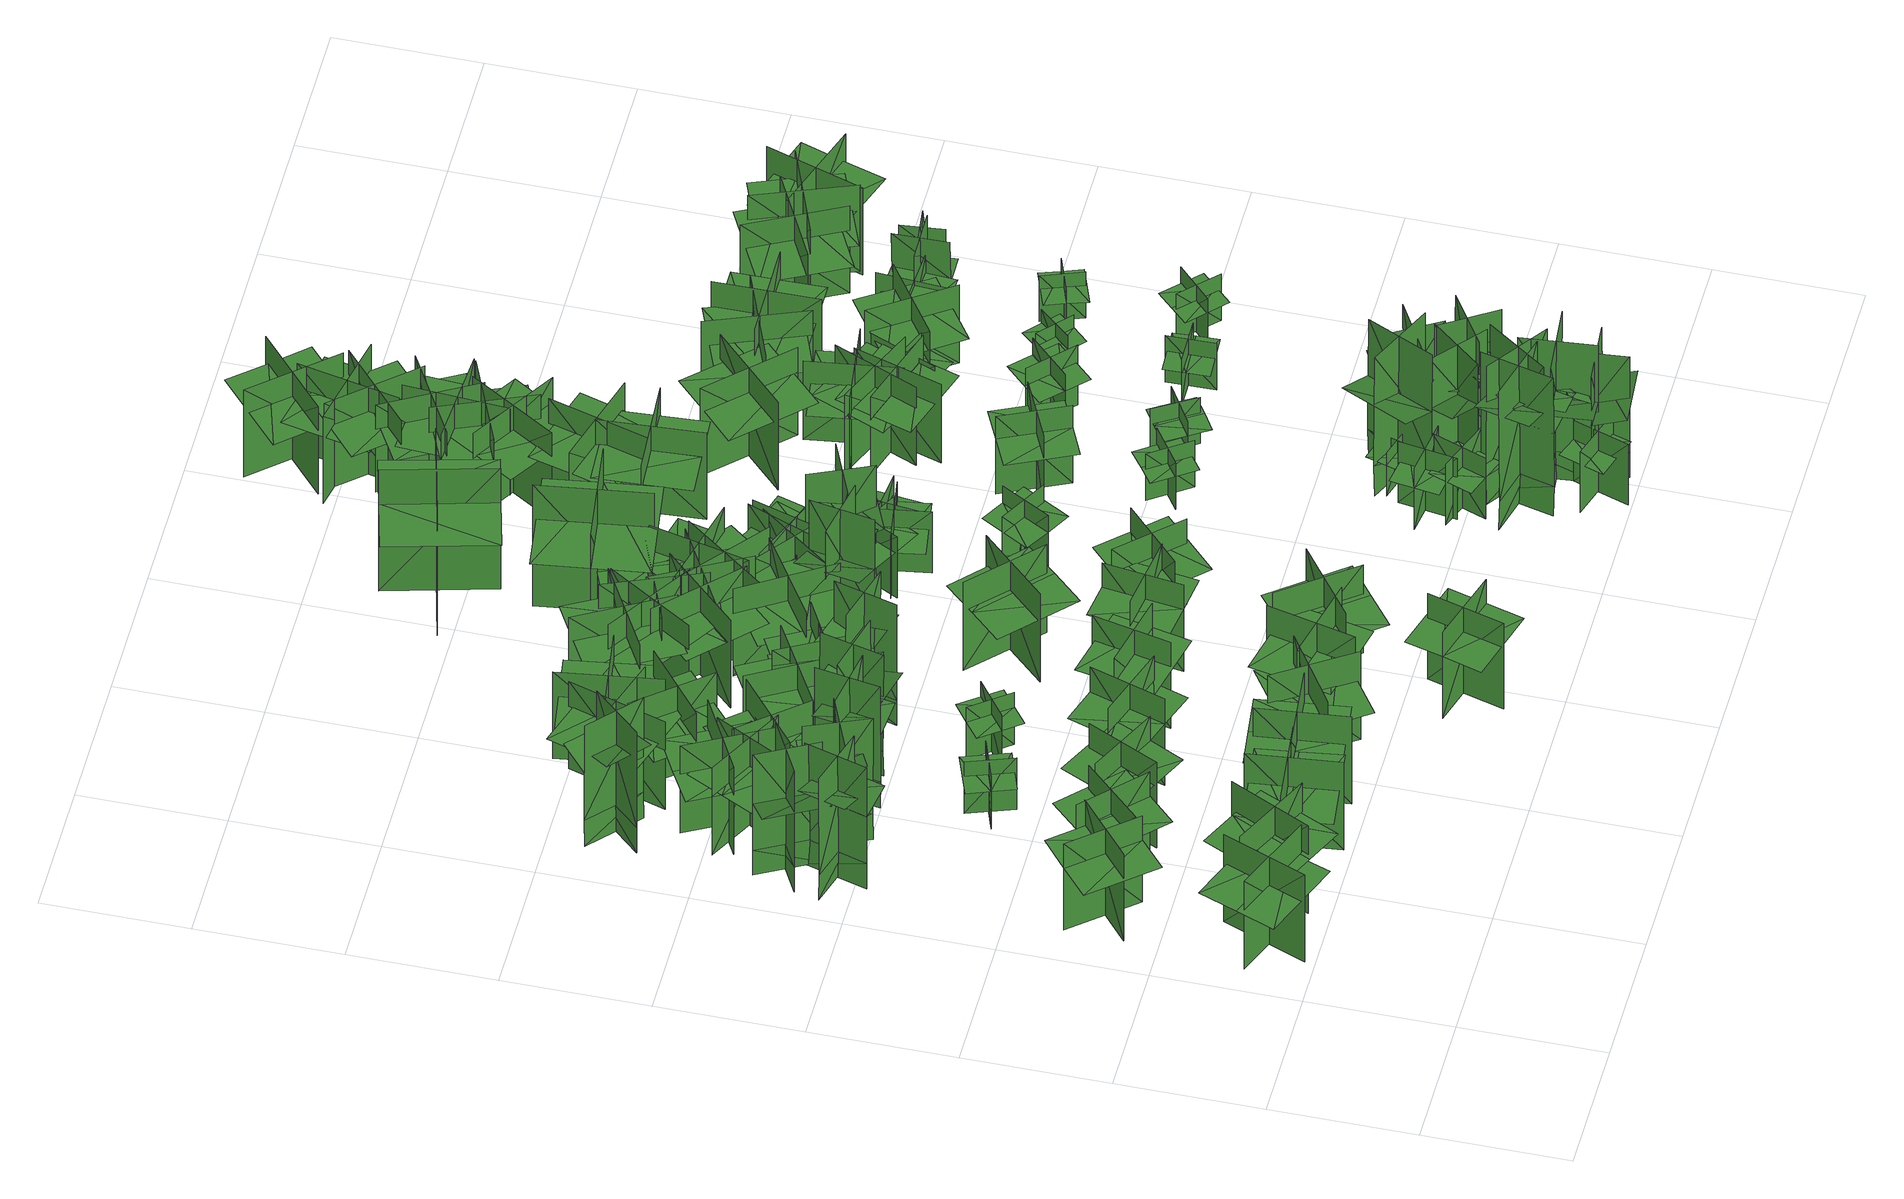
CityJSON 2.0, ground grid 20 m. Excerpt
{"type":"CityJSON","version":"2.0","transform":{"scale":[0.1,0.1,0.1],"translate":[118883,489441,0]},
"CityObjects":{
"tree1":{"type":"SolitaryVegetationObject","geometry":[{"type":"MultiSurface","lod":"1","boundaries":[[[0,1,2]],[[0,2,3]],[[4,5,6]],[[4,6,7]],[[8,9,10]],[[8,10,11]],[[8,11,12]],[[8,12,13]]]}]},
"tree2":{"type":"SolitaryVegetationObject","geometry":[{"type":"MultiSurface","lod":"1","boundaries":[[[14,15,16]],[[14,16,17]],[[18,19,20]],[[18,20,21]],[[22,23,24]],[[22,24,25]],[[22,25,26]],[[22,26,27]]]}]},
"tree3":{"type":"SolitaryVegetationObject","geometry":[{"type":"MultiSurface","lod":"1","boundaries":[[[28,29,30]],[[28,30,31]],[[32,33,34]],[[32,34,35]],[[36,37,38]],[[36,38,39]],[[36,39,40]],[[36,40,41]]]}]},
"tree4":{"type":"SolitaryVegetationObject","geometry":[{"type":"MultiSurface","lod":"1","boundaries":[[[42,43,44]],[[42,44,45]],[[46,47,48]],[[46,48,49]],[[50,51,52]],[[50,52,53]],[[50,53,54]],[[50,54,55]]]}]},
"tree5":{"type":"SolitaryVegetationObject","geometry":[{"type":"MultiSurface","lod":"1","boundaries":[[[56,57,58]],[[56,58,59]],[[60,61,62]],[[60,62,63]],[[64,65,61]],[[64,61,60]],[[66,67,57]],[[66,57,56]],[[68,69,70]],[[68,70,71]],[[72,73,74]],[[72,74,75]]]}]},
"tree6":{"type":"SolitaryVegetationObject","geometry":[{"type":"MultiSurface","lod":"1","boundaries":[[[76,77,78]],[[76,78,79]],[[80,81,82]],[[80,82,83]],[[84,85,81]],[[84,81,80]],[[86,87,77]],[[86,77,76]],[[88,89,90]],[[88,90,91]],[[92,93,94]],[[92,94,95]]]}]},
"tree7":{"type":"SolitaryVegetationObject","geometry":[{"type":"MultiSurface","lod":"1","boundaries":[[[96,97,98]],[[96,98,99]],[[100,101,102]],[[100,102,103]],[[104,105,106]],[[104,106,107]],[[104,107,108]],[[104,108,109]]]}]},
"tree8":{"type":"SolitaryVegetationObject","geometry":[{"type":"MultiSurface","lod":"1","boundaries":[[[110,111,112]],[[110,112,113]],[[114,115,116]],[[114,116,117]],[[118,119,115]],[[118,115,114]],[[120,121,111]],[[120,111,110]],[[122,123,124]],[[122,124,125]],[[126,127,128]],[[126,128,129]]]}]},
"tree9":{"type":"SolitaryVegetationObject","geometry":[{"type":"MultiSurface","lod":"1","boundaries":[[[130,131,132]],[[130,132,133]],[[134,135,136]],[[134,136,137]],[[138,139,140]],[[138,140,141]],[[138,141,142]],[[138,142,143]]]}]},
"tree10":{"type":"SolitaryVegetationObject","geometry":[{"type":"MultiSurface","lod":"1","boundaries":[[[144,145,146]],[[144,146,147]],[[148,149,150]],[[148,150,151]],[[152,153,154]],[[152,154,155]],[[152,155,156]],[[152,156,157]]]}]},
"tree11":{"type":"SolitaryVegetationObject","geometry":[{"type":"MultiSurface","lod":"1","boundaries":[[[158,159,160]],[[158,160,161]],[[162,163,164]],[[162,164,165]],[[166,167,163]],[[166,163,162]],[[168,169,159]],[[168,159,158]],[[170,171,172]],[[170,172,173]],[[174,175,176]],[[174,176,177]]]}]},
"tree12":{"type":"SolitaryVegetationObject","geometry":[{"type":"MultiSurface","lod":"1","boundaries":[[[178,179,180]],[[178,180,181]],[[182,183,184]],[[182,184,185]],[[186,187,188]],[[186,188,189]],[[186,189,190]],[[186,190,191]]]}]},
"tree13":{"type":"SolitaryVegetationObject","geometry":[{"type":"MultiSurface","lod":"1","boundaries":[[[192,193,194]],[[192,194,195]],[[196,197,198]],[[196,198,199]],[[200,201,202]],[[200,202,203]],[[200,203,204]],[[200,204,205]]]}]},
"tree14":{"type":"SolitaryVegetationObject","geometry":[{"type":"MultiSurface","lod":"1","boundaries":[[[206,207,208]],[[206,208,209]],[[210,211,212]],[[210,212,213]],[[214,215,216]],[[214,216,217]],[[214,217,218]],[[214,218,219]]]}]},
"tree15":{"type":"SolitaryVegetationObject","geometry":[{"type":"MultiSurface","lod":"1","boundaries":[[[220,221,222]],[[220,222,223]],[[224,225,226]],[[224,226,227]],[[228,229,225]],[[228,225,224]],[[230,231,221]],[[230,221,220]],[[232,233,234]],[[232,234,235]],[[236,237,238]],[[236,238,239]]]}]},
"tree16":{"type":"SolitaryVegetationObject","geometry":[{"type":"MultiSurface","lod":"1","boundaries":[[[240,241,242]],[[240,242,243]],[[244,245,246]],[[244,246,247]],[[248,249,250]],[[248,250,251]],[[248,251,252]],[[248,252,253]]]}]},
"tree17":{"type":"SolitaryVegetationObject","geometry":[{"type":"MultiSurface","lod":"1","boundaries":[[[254,255,256]],[[254,256,257]],[[258,259,260]],[[258,260,261]],[[262,263,264]],[[262,264,265]],[[262,265,266]],[[262,266,267]]]}]},
"tree18":{"type":"SolitaryVegetationObject","geometry":[{"type":"MultiSurface","lod":"1","boundaries":[[[268,269,270]],[[268,270,271]],[[272,273,274]],[[272,274,275]],[[276,277,278]],[[276,278,279]],[[276,279,280]],[[276,280,281]]]}]},
"tree19":{"type":"SolitaryVegetationObject","geometry":[{"type":"MultiSurface","lod":"1","boundaries":[[[282,283,284]],[[282,284,285]],[[286,287,288]],[[286,288,289]],[[290,291,292]],[[290,292,293]],[[290,293,294]],[[290,294,295]]]}]},
"tree20":{"type":"SolitaryVegetationObject","geometry":[{"type":"MultiSurface","lod":"1","boundaries":[[[296,297,298]],[[296,298,299]],[[300,301,302]],[[300,302,303]],[[304,305,301]],[[304,301,300]],[[306,307,297]],[[306,297,296]],[[308,309,310]],[[308,310,311]],[[312,313,314]],[[312,314,315]]]}]},
"tree21":{"type":"SolitaryVegetationObject","geometry":[{"type":"MultiSurface","lod":"1","boundaries":[[[316,317,318]],[[316,318,319]],[[320,321,322]],[[320,322,323]],[[324,325,326]],[[324,326,327]],[[324,327,328]],[[324,328,329]]]}]},
"tree22":{"type":"SolitaryVegetationObject","geometry":[{"type":"MultiSurface","lod":"1","boundaries":[[[330,331,332]],[[330,332,333]],[[334,335,336]],[[334,336,337]],[[338,339,340]],[[338,340,341]],[[338,341,342]],[[338,342,343]]]}]},
"tree23":{"type":"SolitaryVegetationObject","geometry":[{"type":"MultiSurface","lod":"1","boundaries":[[[344,345,346]],[[344,346,347]],[[348,349,350]],[[348,350,351]],[[352,353,354]],[[352,354,355]],[[352,355,356]],[[352,356,357]]]}]},
"tree24":{"type":"SolitaryVegetationObject","geometry":[{"type":"MultiSurface","lod":"1","boundaries":[[[358,359,360]],[[358,360,361]],[[362,363,364]],[[362,364,365]],[[366,367,368]],[[366,368,369]],[[366,369,370]],[[366,370,371]]]}]},
"tree25":{"type":"SolitaryVegetationObject","geometry":[{"type":"MultiSurface","lod":"1","boundaries":[[[372,373,374]],[[372,374,375]],[[376,377,378]],[[376,378,379]],[[380,381,382]],[[380,382,383]],[[380,383,384]],[[380,384,385]]]}]},
"tree26":{"type":"SolitaryVegetationObject","geometry":[{"type":"MultiSurface","lod":"1","boundaries":[[[386,387,388]],[[386,388,389]],[[390,391,392]],[[390,392,393]],[[394,395,396]],[[394,396,397]],[[394,397,398]],[[394,398,399]]]}]},
"tree27":{"type":"SolitaryVegetationObject","geometry":[{"type":"MultiSurface","lod":"1","boundaries":[[[400,401,402]],[[400,402,403]],[[404,405,406]],[[404,406,407]],[[408,409,410]],[[408,410,411]],[[408,411,412]],[[408,412,413]]]}]},
"tree28":{"type":"SolitaryVegetationObject","geometry":[{"type":"MultiSurface","lod":"1","boundaries":[[[414,415,416]],[[414,416,417]],[[418,419,420]],[[418,420,421]],[[422,423,424]],[[422,424,425]],[[422,425,426]],[[422,426,427]]]}]},
"tree29":{"type":"SolitaryVegetationObject","geometry":[{"type":"MultiSurface","lod":"1","boundaries":[[[428,429,430]],[[428,430,431]],[[432,433,434]],[[432,434,435]],[[436,437,438]],[[436,438,439]],[[436,439,440]],[[436,440,441]]]}]},
"tree30":{"type":"SolitaryVegetationObject","geometry":[{"type":"MultiSurface","lod":"1","boundaries":[[[442,443,444]],[[442,444,445]],[[446,447,448]],[[446,448,449]],[[450,451,447]],[[450,447,446]],[[452,453,443]],[[452,443,442]],[[454,455,456]],[[454,456,457]],[[458,459,460]],[[458,460,461]]]}]},
"tree31":{"type":"SolitaryVegetationObject","geometry":[{"type":"MultiSurface","lod":"1","boundaries":[[[462,463,464]],[[462,464,465]],[[466,467,468]],[[466,468,469]],[[470,471,472]],[[470,472,473]],[[470,473,474]],[[470,474,475]]]}]},
"tree32":{"type":"SolitaryVegetationObject","geometry":[{"type":"MultiSurface","lod":"1","boundaries":[[[476,477,478]],[[476,478,479]],[[480,481,482]],[[480,482,483]],[[484,485,486]],[[484,486,487]],[[484,487,488]],[[484,488,489]]]}]},
"tree33":{"type":"SolitaryVegetationObject","geometry":[{"type":"MultiSurface","lod":"1","boundaries":[[[490,491,492]],[[490,492,493]],[[494,495,496]],[[494,496,497]],[[498,499,500]],[[498,500,501]],[[498,501,502]],[[498,502,503]]]}]},
"tree34":{"type":"SolitaryVegetationObject","geometry":[{"type":"MultiSurface","lod":"1","boundaries":[[[504,505,506]],[[504,506,507]],[[508,509,510]],[[508,510,511]],[[512,513,514]],[[512,514,515]],[[512,515,516]],[[512,516,517]]]}]},
"tree35":{"type":"SolitaryVegetationObject","geometry":[{"type":"MultiSurface","lod":"1","boundaries":[[[518,519,520]],[[518,520,521]],[[522,523,524]],[[522,524,525]],[[526,527,528]],[[526,528,529]],[[526,529,530]],[[526,530,531]]]}]},
"tree36":{"type":"SolitaryVegetationObject","geometry":[{"type":"MultiSurface","lod":"1","boundaries":[[[532,533,534]],[[532,534,535]],[[536,537,538]],[[536,538,539]],[[540,541,542]],[[540,542,543]],[[540,543,544]],[[540,544,545]]]}]},
"tree37":{"type":"SolitaryVegetationObject","geometry":[{"type":"MultiSurface","lod":"1","boundaries":[[[546,547,548]],[[546,548,549]],[[550,551,552]],[[550,552,553]],[[554,555,556]],[[554,556,557]],[[554,557,558]],[[554,558,559]]]}]},
"tree38":{"type":"SolitaryVegetationObject","geometry":[{"type":"MultiSurface","lod":"1","boundaries":[[[560,561,562]],[[560,562,563]],[[564,565,566]],[[564,566,567]],[[568,569,570]],[[568,570,571]],[[568,571,572]],[[568,572,573]]]}]},
"tree39":{"type":"SolitaryVegetationObject","geometry":[{"type":"MultiSurface","lod":"1","boundaries":[[[574,575,576]],[[574,576,577]],[[578,579,580]],[[578,580,581]],[[582,583,584]],[[582,584,585]],[[582,585,586]],[[582,586,587]]]}]},
"tree40":{"type":"SolitaryVegetationObject","geometry":[{"type":"MultiSurface","lod":"1","boundaries":[[[588,589,590]],[[588,590,591]],[[592,593,594]],[[592,594,595]],[[596,597,598]],[[596,598,599]],[[596,599,600]],[[596,600,601]]]}]},
"tree41":{"type":"SolitaryVegetationObject","geometry":[{"type":"MultiSurface","lod":"1","boundaries":[[[602,603,604]],[[602,604,605]],[[606,607,608]],[[606,608,609]],[[610,611,612]],[[610,612,613]],[[610,613,614]],[[610,614,615]]]}]},
"tree42":{"type":"SolitaryVegetationObject","geometry":[{"type":"MultiSurface","lod":"1","boundaries":[[[616,617,618]],[[616,618,619]],[[620,621,622]],[[620,622,623]],[[624,625,621]],[[624,621,620]],[[626,627,617]],[[626,617,616]],[[628,629,630]],[[628,630,631]],[[632,633,634]],[[632,634,635]]]}]},
"tree43":{"type":"SolitaryVegetationObject","geometry":[{"type":"MultiSurface","lod":"1","boundaries":[[[636,637,638]],[[636,638,639]],[[640,641,642]],[[640,642,643]],[[644,645,646]],[[644,646,647]],[[644,647,648]],[[644,648,649]]]}]},
"tree44":{"type":"SolitaryVegetationObject","geometry":[{"type":"MultiSurface","lod":"1","boundaries":[[[650,651,652]],[[650,652,653]],[[654,655,656]],[[654,656,657]],[[658,659,660]],[[658,660,661]],[[658,661,662]],[[658,662,663]]]}]},
"tree45":{"type":"SolitaryVegetationObject","geometry":[{"type":"MultiSurface","lod":"1","boundaries":[[[664,665,666]],[[664,666,667]],[[668,669,670]],[[668,670,671]],[[672,673,674]],[[672,674,675]],[[672,675,676]],[[672,676,677]]]}]},
"tree46":{"type":"SolitaryVegetationObject","geometry":[{"type":"MultiSurface","lod":"1","boundaries":[[[678,679,680]],[[678,680,681]],[[682,683,684]],[[682,684,685]],[[686,687,688]],[[686,688,689]],[[686,689,690]],[[686,690,691]]]}]},
"tree47":{"type":"SolitaryVegetationObject","geometry":[{"type":"MultiSurface","lod":"1","boundaries":[[[692,693,694]],[[692,694,695]],[[696,697,698]],[[696,698,699]],[[700,701,702]],[[700,702,703]],[[700,703,704]],[[700,704,705]]]}]},
"tree48":{"type":"SolitaryVegetationObject","geometry":[{"type":"MultiSurface","lod":"1","boundaries":[[[706,707,708]],[[706,708,709]],[[710,711,712]],[[710,712,713]],[[714,715,716]],[[714,716,717]],[[714,717,718]],[[714,718,719]]]}]},
"tree49":{"type":"SolitaryVegetationObject","geometry":[{"type":"MultiSurface","lod":"1","boundaries":[[[720,721,722]],[[720,722,723]],[[724,725,726]],[[724,726,727]],[[728,729,725]],[[728,725,724]],[[730,731,721]],[[730,721,720]],[[732,733,734]],[[732,734,735]],[[736,737,738]],[[736,738,739]]]}]},
"tree50":{"type":"SolitaryVegetationObject","geometry":[{"type":"MultiSurface","lod":"1","boundaries":[[[740,741,742]],[[740,742,743]],[[744,745,746]],[[744,746,747]],[[748,749,750]],[[748,750,751]],[[748,751,752]],[[748,752,753]]]}]},
"tree51":{"type":"SolitaryVegetationObject","geometry":[{"type":"MultiSurface","lod":"1","boundaries":[[[754,755,756]],[[754,756,757]],[[758,759,760]],[[758,760,761]],[[762,763,764]],[[762,764,765]],[[762,765,766]],[[762,766,767]]]}]},
"tree52":{"type":"SolitaryVegetationObject","geometry":[{"type":"MultiSurface","lod":"1","boundaries":[[[768,769,770]],[[768,770,771]],[[772,773,774]],[[772,774,775]],[[776,777,778]],[[776,778,779]],[[776,779,780]],[[776,780,781]]]}]},
"tree53":{"type":"SolitaryVegetationObject","geometry":[{"type":"MultiSurface","lod":"1","boundaries":[[[782,783,784]],[[782,784,785]],[[786,787,788]],[[786,788,789]],[[790,791,792]],[[790,792,793]],[[790,793,794]],[[790,794,795]]]}]},
"tree54":{"type":"SolitaryVegetationObject","geometry":[{"type":"MultiSurface","lod":"1","boundaries":[[[796,797,798]],[[796,798,799]],[[800,801,802]],[[800,802,803]],[[804,805,806]],[[804,806,807]],[[804,807,808]],[[804,808,809]]]}]},
"tree55":{"type":"SolitaryVegetationObject","geometry":[{"type":"MultiSurface","lod":"1","boundaries":[[[810,811,812]],[[810,812,813]],[[814,815,816]],[[814,816,817]],[[818,819,820]],[[818,820,821]],[[818,821,822]],[[818,822,823]]]}]},
"tree56":{"type":"SolitaryVegetationObject","geometry":[{"type":"MultiSurface","lod":"1","boundaries":[[[824,825,826]],[[824,826,827]],[[828,829,830]],[[828,830,831]],[[832,833,834]],[[832,834,835]],[[832,835,836]],[[832,836,837]]]}]},
"tree57":{"type":"SolitaryVegetationObject","geometry":[{"type":"MultiSurface","lod":"1","boundaries":[[[838,839,840]],[[838,840,841]],[[842,843,844]],[[842,844,845]],[[846,847,848]],[[846,848,849]],[[846,849,850]],[[846,850,851]]]}]},
"tree58":{"type":"SolitaryVegetationObject","geometry":[{"type":"MultiSurface","lod":"1","boundaries":[[[852,853,854]],[[852,854,855]],[[856,857,858]],[[856,858,859]],[[860,861,857]],[[860,857,856]],[[862,863,853]],[[862,853,852]],[[864,865,866]],[[864,866,867]],[[868,869,870]],[[868,870,871]]]}]},
"tree59":{"type":"SolitaryVegetationObject","geometry":[{"type":"MultiSurface","lod":"1","boundaries":[[[872,873,874]],[[872,874,875]],[[876,877,878]],[[876,878,879]],[[880,881,882]],[[880,882,883]],[[880,883,884]],[[880,884,885]]]}]},
"tree60":{"type":"SolitaryVegetationObject","geometry":[{"type":"MultiSurface","lod":"1","boundaries":[[[886,887,888]],[[886,888,889]],[[890,891,892]],[[890,892,893]],[[894,895,891]],[[894,891,890]],[[896,897,887]],[[896,887,886]],[[898,899,900]],[[898,900,901]],[[902,903,904]],[[902,904,905]]]}]},
"tree61":{"type":"SolitaryVegetationObject","geometry":[{"type":"MultiSurface","lod":"1","boundaries":[[[906,907,908]],[[906,908,909]],[[910,911,912]],[[910,912,913]],[[914,915,911]],[[914,911,910]],[[916,917,907]],[[916,907,906]],[[918,919,920]],[[918,920,921]],[[922,923,924]],[[922,924,925]]]}]},
"tree62":{"type":"SolitaryVegetationObject","geometry":[{"type":"MultiSurface","lod":"1","boundaries":[[[926,927,928]],[[926,928,929]],[[930,931,932]],[[930,932,933]],[[934,935,936]],[[934,936,937]],[[934,937,938]],[[934,938,939]]]}]},
"tree63":{"type":"SolitaryVegetationObject","geometry":[{"type":"MultiSurface","lod":"1","boundaries":[[[940,941,942]],[[940,942,943]],[[944,945,946]],[[944,946,947]],[[948,949,950]],[[948,950,951]],[[948,951,952]],[[948,952,953]]]}]},
"tree64":{"type":"SolitaryVegetationObject","geometry":[{"type":"MultiSurface","lod":"1","boundaries":[[[954,955,956]],[[954,956,957]],[[958,959,960]],[[958,960,961]],[[962,963,964]],[[962,964,965]],[[962,965,966]],[[962,966,967]]]}]},
"tree65":{"type":"SolitaryVegetationObject","geometry":[{"type":"MultiSurface","lod":"1","boundaries":[[[968,969,970]],[[968,970,971]],[[972,973,974]],[[972,974,975]],[[976,977,973]],[[976,973,972]],[[978,979,969]],[[978,969,968]],[[980,981,982]],[[980,982,983]],[[984,985,986]],[[984,986,987]]]}]},
"tree66":{"type":"SolitaryVegetationObject","geometry":[{"type":"MultiSurface","lod":"1","boundaries":[[[988,989,990]],[[988,990,991]],[[992,993,994]],[[992,994,995]],[[996,997,993]],[[996,993,992]],[[998,999,989]],[[998,989,988]],[[1000,1001,1002]],[[1000,1002,1003]],[[1004,1005,1006]],[[1004,1006,1007]]]}]},
"tree67":{"type":"SolitaryVegetationObject","geometry":[{"type":"MultiSurface","lod":"1","boundaries":[[[1008,1009,1010]],[[1008,1010,1011]],[[1012,1013,1014]],[[1012,1014,1015]],[[1016,1017,1013]],[[1016,1013,1012]],[[1018,1019,1009]],[[1018,1009,1008]],[[1020,1021,1022]],[[1020,1022,1023]],[[1024,1025,1026]],[[1024,1026,1027]]]}]},
"tree68":{"type":"SolitaryVegetationObject","geometry":[{"type":"MultiSurface","lod":"1","boundaries":[[[1028,1029,1030]],[[1028,1030,1031]],[[1032,1033,1034]],[[1032,1034,1035]],[[1036,1037,1038]],[[1036,1038,1039]],[[1036,1039,1040]],[[1036,1040,1041]]]}]},
"tree69":{"type":"SolitaryVegetationObject","geometry":[{"type":"MultiSurface","lod":"1","boundaries":[[[1042,1043,1044]],[[1042,1044,1045]],[[1046,1047,1048]],[[1046,1048,1049]],[[1050,1051,1052]],[[1050,1052,1053]],[[1050,1053,1054]],[[1050,1054,1055]]]}]},
"tree70":{"type":"SolitaryVegetationObject","geometry":[{"type":"MultiSurface","lod":"1","boundaries":[[[1056,1057,1058]],[[1056,1058,1059]],[[1060,1061,1062]],[[1060,1062,1063]],[[1064,1065,1066]],[[1064,1066,1067]],[[1064,1067,1068]],[[1064,1068,1069]]]}]},
"tree71":{"type":"SolitaryVegetationObject","geometry":[{"type":"MultiSurface","lod":"1","boundaries":[[[1070,1071,1072]],[[1070,1072,1073]],[[1074,1075,1076]],[[1074,1076,1077]],[[1078,1079,1080]],[[1078,1080,1081]],[[1078,1081,1082]],[[1078,1082,1083]]]}]},
"tree72":{"type":"SolitaryVegetationObject","geometry":[{"type":"MultiSurface","lod":"1","boundaries":[[[1084,1085,1086]],[[1084,1086,1087]],[[1088,1089,1090]],[[1088,1090,1091]],[[1092,1093,1089]],[[1092,1089,1088]],[[1094,1095,1085]],[[1094,1085,1084]],[[1096,1097,1098]],[[1096,1098,1099]],[[1100,1101,1102]],[[1100,1102,1103]]]}]},
"tree73":{"type":"SolitaryVegetationObject","geometry":[{"type":"MultiSurface","lod":"1","boundaries":[[[1104,1105,1106]],[[1104,1106,1107]],[[1108,1109,1110]],[[1108,1110,1111]],[[1112,1113,1114]],[[1112,1114,1115]],[[1112,1115,1116]],[[1112,1116,1117]]]}]},
"tree74":{"type":"SolitaryVegetationObject","geometry":[{"type":"MultiSurface","lod":"1","boundaries":[[[1118,1119,1120]],[[1118,1120,1121]],[[1122,1123,1124]],[[1122,1124,1125]],[[1126,1127,1128]],[[1126,1128,1129]],[[1126,1129,1130]],[[1126,1130,1131]]]}]},
"tree75":{"type":"SolitaryVegetationObject","geometry":[{"type":"MultiSurface","lod":"1","boundaries":[[[1132,1133,1134]],[[1132,1134,1135]],[[1136,1137,1138]],[[1136,1138,1139]],[[1140,1141,1137]],[[1140,1137,1136]],[[1142,1143,1133]],[[1142,1133,1132]],[[1144,1145,1146]],[[1144,1146,1147]],[[1148,1149,1150]],[[1148,1150,1151]]]}]},
"tree76":{"type":"SolitaryVegetationObject","geometry":[{"type":"MultiSurface","lod":"1","boundaries":[[[1152,1153,1154]],[[1152,1154,1155]],[[1156,1157,1158]],[[1156,1158,1159]],[[1160,1161,1162]],[[1160,1162,1163]],[[1160,1163,1164]],[[1160,1164,1165]]]}]},
"tree77":{"type":"SolitaryVegetationObject","geometry":[{"type":"MultiSurface","lod":"1","boundaries":[[[1166,1167,1168]],[[1166,1168,1169]],[[1170,1171,1172]],[[1170,1172,1173]],[[1174,1175,1176]],[[1174,1176,1177]],[[1174,1177,1178]],[[1174,1178,1179]]]}]},
"tree78":{"type":"SolitaryVegetationObject","geometry":[{"type":"MultiSurface","lod":"1","boundaries":[[[1180,1181,1182]],[[1180,1182,1183]],[[1184,1185,1186]],[[1184,1186,1187]],[[1188,1189,1190]],[[1188,1190,1191]],[[1188,1191,1192]],[[1188,1192,1193]]]}]},
"tree79":{"type":"SolitaryVegetationObject","geometry":[{"type":"MultiSurface","lod":"1","boundaries":[[[1194,1195,1196]],[[1194,1196,1197]],[[1198,1199,1200]],[[1198,1200,1201]],[[1202,1203,1204]],[[1202,1204,1205]],[[1202,1205,1206]],[[1202,1206,1207]]]}]},
"tree80":{"type":"SolitaryVegetationObject","geometry":[{"type":"MultiSurface","lod":"1","boundaries":[[[1208,1209,1210]],[[1208,1210,1211]],[[1212,1213,1214]],[[1212,1214,1215]],[[1216,1217,1218]],[[1216,1218,1219]],[[1216,1219,1220]],[[1216,1220,1221]]]}]},
"tree81":{"type":"SolitaryVegetationObject","geometry":[{"type":"MultiSurface","lod":"1","boundaries":[[[1222,1223,1224]],[[1222,1224,1225]],[[1226,1227,1228]],[[1226,1228,1229]],[[1230,1231,1232]],[[1230,1232,1233]],[[1230,1233,1234]],[[1230,1234,1235]]]}]},
"tree82":{"type":"SolitaryVegetationObject","geometry":[{"type":"MultiSurface","lod":"1","boundaries":[[[1236,1237,1238]],[[1236,1238,1239]],[[1240,1241,1242]],[[1240,1242,1243]],[[1244,1245,1246]],[[1244,1246,1247]],[[1244,1247,1248]],[[1244,1248,1249]]]}]},
"tree83":{"type":"SolitaryVegetationObject","geometry":[{"type":"MultiSurface","lod":"1","boundaries":[[[1250,1251,1252]],[[1250,1252,1253]],[[1254,1255,1256]],[[1254,1256,1257]],[[1258,1259,1260]],[[1258,1260,1261]],[[1258,1261,1262]],[[1258,1262,1263]]]}]},
"tree84":{"type":"SolitaryVegetationObject","geometry":[{"type":"MultiSurface","lod":"1","boundaries":[[[1264,1265,1266]],[[1264,1266,1267]],[[1268,1269,1270]],[[1268,1270,1271]],[[1272,1273,1274]],[[1272,1274,1275]],[[1272,1275,1276]],[[1272,1276,1277]]]}]},
"tree85":{"type":"SolitaryVegetationObject","geometry":[{"type":"MultiSurface","lod":"1","boundaries":[[[1278,1279,1280]],[[1278,1280,1281]],[[1282,1283,1284]],[[1282,1284,1285]],[[1286,1287,1288]],[[1286,1288,1289]],[[1286,1289,1290]],[[1286,1290,1291]]]}]},
"tree86":{"type":"SolitaryVegetationObject","geometry":[{"type":"MultiSurface","lod":"1","boundaries":[[[1292,1293,1294]],[[1292,1294,1295]],[[1296,1297,1298]],[[1296,1298,1299]],[[1300,1301,1302]],[[1300,1302,1303]],[[1300,1303,1304]],[[1300,1304,1305]]]}]},
"tree87":{"type":"SolitaryVegetationObject","geometry":[{"type":"MultiSurface","lod":"1","boundaries":[[[1306,1307,1308]],[[1306,1308,1309]],[[1310,1311,1312]],[[1310,1312,1313]],[[1314,1315,1316]],[[1314,1316,1317]],[[1314,1317,1318]],[[1314,1318,1319]]]}]},
"tree88":{"type":"SolitaryVegetationObject","geometry":[{"type":"MultiSurface","lod":"1","boundaries":[[[1320,1321,1322]],[[1320,1322,1323]],[[1324,1325,1326]],[[1324,1326,1327]],[[1328,1329,1330]],[[1328,1330,1331]],[[1328,1331,1332]],[[1328,1332,1333]]]}]},
"tree89":{"type":"SolitaryVegetationObject","geometry":[{"type":"MultiSurface","lod":"1","boundaries":[[[1334,1335,1336]],[[1334,1336,1337]],[[1338,1339,1340]],[[1338,1340,1341]],[[1342,1343,1344]],[[1342,1344,1345]],[[1342,1345,1346]],[[1342,1346,1347]]]}]},
"tree90":{"type":"SolitaryVegetationObject","geometry":[{"type":"MultiSurface","lod":"1","boundaries":[[[1348,1349,1350]],[[1348,1350,1351]],[[1352,1353,1354]],[[1352,1354,1355]],[[1356,1357,1358]],[[1356,1358,1359]],[[1356,1359,1360]],[[1356,1360,1361]]]}]},
"tree91":{"type":"SolitaryVegetationObject","geometry":[{"type":"MultiSurface","lod":"1","boundaries":[[[1362,1363,1364]],[[1362,1364,1365]],[[1366,1367,1368]],[[1366,1368,1369]],[[1370,1371,1372]],[[1370,1372,1373]],[[1370,1373,1374]],[[1370,1374,1375]]]}]},
"tree92":{"type":"SolitaryVegetationObject","geometry":[{"type":"MultiSurface","lod":"1","boundaries":[[[1376,1377,1378]],[[1376,1378,1379]],[[1380,1381,1382]],[[1380,1382,1383]],[[1384,1385,1386]],[[1384,1386,1387]],[[1384,1387,1388]],[[1384,1388,1389]]]}]},
"tree93":{"type":"SolitaryVegetationObject","geometry":[{"type":"MultiSurface","lod":"1","boundaries":[[[1390,1391,1392]],[[1390,1392,1393]],[[1394,1395,1396]],[[1394,1396,1397]],[[1398,1399,1400]],[[1398,1400,1401]],[[1398,1401,1402]],[[1398,1402,1403]]]}]},
"tree94":{"type":"SolitaryVegetationObject","geometry":[{"type":"MultiSurface","lod":"1","boundaries":[[[1404,1405,1406]],[[1404,1406,1407]],[[1408,1409,1410]],[[1408,1410,1411]],[[1412,1413,1409]],[[1412,1409,1408]],[[1414,1415,1405]],[[1414,1405,1404]],[[1404,1405,1416]],[[1404,1416,1417]],[[1404,1418,1419]],[[1404,1419,1405]]]}]},
"tree95":{"type":"SolitaryVegetationObject","geometry":[{"type":"MultiSurface","lod":"1","boundaries":[[[1420,1421,1422]],[[1420,1422,1423]],[[1424,1425,1426]],[[1424,1426,1427]],[[1428,1429,1430]],[[1428,1430,1431]],[[1428,1431,1432]],[[1428,1432,1433]]]}]},
"tree96":{"type":"SolitaryVegetationObject","geometry":[{"type":"MultiSurface","lod":"1","boundaries":[[[1434,1435,1436]],[[1434,1436,1437]],[[1438,1439,1440]],[[1438,1440,1441]],[[1442,1443,1439]],[[1442,1439,1438]],[[1444,1445,1435]],[[1444,1435,1434]],[[1434,1435,1446]],[[1434,1446,1447]],[[1434,1448,1449]],[[1434,1449,1435]]]}]},
"tree97":{"type":"SolitaryVegetationObject","geometry":[{"type":"MultiSurface","lod":"1","boundaries":[[[1450,1451,1452]],[[1450,1452,1453]],[[1454,1455,1456]],[[1454,1456,1457]],[[1458,1459,1460]],[[1458,1460,1461]],[[1458,1461,1462]],[[1458,1462,1463]]]}]},
"tree98":{"type":"SolitaryVegetationObject","geometry":[{"type":"MultiSurface","lod":"1","boundaries":[[[1464,1465,1466]],[[1464,1466,1467]],[[1468,1469,1470]],[[1468,1470,1471]],[[1472,1473,1474]],[[1472,1474,1475]],[[1472,1475,1476]],[[1472,1476,1477]]]}]}
},
"vertices":[
[152,238,7],[36,285,7],[36,285,163],[152,238,163],[113,330,7],[66,213,7],[66,213,163],[113,330,163],[148,249,113],[169,303,113],[52,348,113],[31,294,113],[10,240,113],[128,195,113],
[49,445,8],[133,516,8],[133,516,162],[49,445,162],[122,438,8],[50,523,8],[50,523,162],[122,438,162],[122,438,119],[164,474,119],[93,558,119],[50,523,119],[8,487,119],[80,402,119],
[207,342,8],[151,229,8],[151,229,164],[207,342,164],[112,309,8],[225,254,8],[225,254,164],[112,309,164],[196,338,114],[143,363,114],[89,249,114],[142,225,114],[195,200,114],[248,314,114],
[195,525,9],[118,446,9],[118,446,162],[195,525,162],[122,524,9],[201,447,9],[201,447,162],[122,524,162],[122,524,119],[83,485,119],[163,408,119],[201,447,119],[240,487,119],[160,564,119],
[90,870,54],[64,783,54],[63,783,225],[89,870,225],[29,837,55],[116,811,55],[116,812,225],[30,838,225],[30,838,9],[116,812,9],[89,870,9],[63,783,9],[89,870,138],[63,783,138],[107,770,154],[133,857,154],[67,795,164],[86,860,164],[53,870,174],[34,805,174],
[95,849,55],[52,929,55],[53,929,225],[96,849,225],[115,914,55],[35,871,55],[36,871,225],[115,914,225],[115,914,10],[36,871,10],[96,849,10],[53,929,10],[96,849,138],[53,929,138],[12,907,154],[55,827,154],[59,918,164],[91,858,164],[122,875,174],[89,934,174],
[195,275,7],[320,289,7],[320,289,164],[195,275,164],[273,212,7],[259,338,7],[259,338,164],[273,212,164],[203,267,113],[211,210,113],[336,225,113],[328,283,113],[321,340,113],[196,325,113],
[119,881,54],[153,797,54],[152,796,225],[117,880,225],[92,818,55],[176,852,55],[175,853,225],[92,818,225],[92,818,9],[175,853,9],[117,880,9],[152,796,9],[118,880,138],[152,797,138],[195,814,154],[160,898,154],[147,808,164],[121,871,164],[89,857,174],[116,795,174],
[268,542,9],[220,443,9],[220,443,162],[268,542,162],[199,518,9],[298,470,9],[298,470,162],[199,518,162],[199,518,119],[174,469,119],[274,421,119],[298,470,119],[322,520,119],[223,568,119],
[79,988,7],[191,929,7],[191,929,163],[79,988,163],[109,892,7],[168,1003,7],[168,1003,163],[109,892,163],[82,976,113],[56,925,113],[168,867,113],[194,919,113],[221,971,113],[109,1028,113],
[54,1149,56],[121,1088,56],[120,1087,226],[53,1148,226],[57,1081,56],[118,1148,56],[118,1148,226],[57,1081,226],[57,1081,11],[118,1148,11],[53,1148,11],[120,1087,11],[54,1148,139],[121,1087,139],[152,1122,155],[85,1183,155],[112,1096,166],[61,1141,166],[38,1116,175],[89,1070,175],
[222,694,11],[244,631,11],[244,631,103],[222,694,103],[203,654,11],[265,676,11],[265,676,103],[203,654,103],[203,654,78],[214,623,78],[276,645,78],[265,676,78],[254,708,78],[191,685,78],
[168,926,7],[108,1037,7],[108,1037,163],[168,926,163],[196,1022,7],[86,962,7],[86,962,163],[196,1022,163],[172,937,113],[223,965,113],[161,1075,113],[110,1047,113],[60,1018,113],[121,909,113],
[356,221,7],[343,346,7],[343,346,163],[356,221,163],[419,298,7],[294,285,7],[294,285,163],[419,298,163],[364,230,113],[422,237,113],[407,361,113],[349,354,113],[292,347,113],[307,223,113],
[225,889,54],[210,800,54],[209,800,225],[224,889,225],[169,849,55],[259,835,55],[259,835,225],[169,850,225],[169,850,9],[259,835,9],[224,889,9],[209,800,9],[224,889,138],[210,800,138],[255,792,154],[270,882,154],[212,812,164],[222,879,164],[188,884,174],[178,817,174],
[234,883,6],[153,980,6],[153,980,163],[234,883,163],[243,983,6],[146,903,6],[146,903,163],[243,983,163],[235,895,113],[279,933,113],[197,1028,113],[153,990,113],[109,952,113],[191,857,113],
[299,525,9],[404,490,9],[404,490,163],[299,525,163],[332,459,9],[366,564,9],[366,564,163],[332,459,163],[332,459,119],[384,441,119],[419,547,119],[366,564,119],[313,581,119],[279,476,119],
[145,1065,7],[188,1201,7],[188,1201,163],[145,1065,163],[236,1113,7],[99,1156,7],[99,1156,163],[236,1113,163],[230,1115,120],[249,1175,120],[123,1214,120],[104,1154,120],[86,1094,120],[211,1055,120],
[375,257,6],[480,326,6],[480,326,163],[375,257,163],[473,237,6],[404,342,6],[404,342,163],[473,237,163],[386,254,112],[419,206,112],[523,277,112],[490,325,112],[458,373,112],[354,302,112],
[321,839,55],[233,860,55],[234,862,225],[322,840,225],[286,898,55],[264,810,55],[265,809,225],[287,897,225],[287,897,10],[265,809,10],[322,840,10],[234,862,10],[321,840,138],[233,861,138],[222,816,154],[310,795,154],[246,858,164],[312,843,164],[320,876,174],[253,892,174],
[265,1109,7],[168,1030,7],[168,1030,164],[265,1109,164],[166,1119,7],[246,1022,7],[246,1022,164],[166,1119,164],[254,1111,113],[216,1156,113],[120,1074,113],[158,1030,113],[196,986,113],[291,1067,113],
[317,668,7],[370,708,7],[370,708,100],[317,668,100],[361,662,7],[321,715,7],[321,715,100],[361,662,100],[361,662,74],[388,682,74],[348,735,74],[321,715,74],[295,695,74],[335,642,74],
[221,1083,7],[201,1225,7],[201,1225,162],[221,1083,162],[282,1165,7],[140,1145,7],[140,1145,162],[282,1165,162],[276,1165,119],[267,1227,119],[137,1208,119],[146,1146,119],[155,1084,119],[285,1103,119],
[348,963,7],[224,891,7],[224,891,163],[348,963,163],[249,988,7],[321,864,7],[321,864,163],[249,988,163],[252,983,119],[198,952,119],[264,838,119],[318,869,119],[372,900,119],[306,1014,119],
[372,921,7],[240,864,7],[240,864,162],[372,921,162],[276,957,7],[333,826,7],[333,826,162],[276,957,162],[278,952,119],[221,927,119],[273,806,119],[331,831,119],[388,856,119],[336,977,119],
[433,475,9],[457,583,9],[457,583,163],[433,475,163],[496,514,9],[388,538,9],[388,538,163],[496,514,163],[496,514,120],[507,568,120],[399,592,120],[388,538,120],[376,484,120],[484,460,120],
[579,287,6],[456,316,6],[456,316,163],[579,287,163],[526,372,6],[497,250,6],[497,250,163],[526,372,163],[573,298,113],[585,354,113],[462,381,113],[450,324,113],[438,268,113],[561,241,113],
[370,838,7],[302,963,7],[302,963,163],[370,838,163],[398,936,7],[272,867,7],[272,867,163],[398,936,163],[393,933,119],[363,988,119],[248,925,119],[278,870,119],[308,815,119],[423,879,119],
[595,179,9],[565,73,9],[565,73,162],[595,179,162],[531,144,9],[637,113,9],[637,113,162],[531,144,162],[531,144,119],[515,90,119],[622,60,119],[637,113,119],[652,166,119],[546,197,119],
[324,874,55],[411,849,55],[411,848,225],[324,872,225],[357,814,55],[382,901,55],[381,901,225],[357,814,225],[357,814,10],[381,901,10],[324,872,10],[411,848,10],[324,873,138],[411,848,138],[423,893,154],[336,917,154],[399,852,165],[333,869,165],[324,836,174],[390,819,174],
[548,370,7],[624,270,7],[624,270,164],[548,370,164],[534,271,7],[635,347,7],[635,347,164],[534,271,164],[546,359,113],[500,323,113],[577,224,113],[623,260,113],[669,295,113],[591,395,113],
[273,1129,7],[398,1200,7],[398,1200,162],[273,1129,162],[372,1103,7],[301,1228,7],[301,1228,162],[372,1103,162],[369,1108,119],[424,1139,119],[359,1254,119],[304,1223,119],[250,1192,119],[315,1077,119],
[299,1176,7],[420,1099,7],[420,1099,162],[299,1176,162],[322,1077,7],[399,1197,7],[399,1197,162],[322,1077,162],[325,1081,119],[378,1048,119],[449,1159,119],[396,1192,119],[343,1226,119],[273,1115,119],
[493,542,9],[603,527,9],[603,527,163],[493,542,163],[537,483,9],[552,593,9],[552,593,163],[537,483,163],[537,483,120],[592,476,120],[607,585,120],[552,593,120],[498,600,120],[482,491,120],
[339,1130,7],[442,1030,7],[442,1030,163],[339,1130,163],[342,1027,7],[441,1130,7],[441,1130,163],[342,1027,163],[346,1032,119],[391,988,119],[482,1083,119],[437,1126,119],[392,1170,119],[301,1075,119],
[398,1037,7],[475,916,7],[475,916,163],[398,1037,163],[377,937,7],[498,1014,7],[498,1014,163],[377,937,163],[382,940,119],[415,887,119],[526,958,119],[493,1010,119],[459,1063,119],[348,993,119],
[477,756,6],[568,669,6],[568,669,163],[477,756,163],[479,656,6],[566,747,6],[566,747,163],[479,656,163],[477,744,112],[437,702,112],[529,616,112],[569,659,112],[608,701,112],[516,787,112],
[421,1072,7],[367,1205,7],[367,1205,162],[421,1072,162],[460,1166,7],[327,1113,7],[327,1113,162],[460,1166,162],[454,1164,119],[431,1222,119],[309,1173,119],[332,1115,119],[356,1057,119],[478,1106,119],
[365,1051,7],[490,1121,7],[490,1121,162],[365,1051,162],[463,1024,7],[394,1149,7],[394,1149,162],[463,1024,162],[461,1030,119],[515,1060,119],[451,1175,119],[397,1144,119],[342,1114,119],[406,999,119],
[655,507,9],[579,587,9],[579,587,162],[655,507,162],[657,581,9],[577,504,9],[577,504,162],[657,581,162],[657,581,119],[619,621,119],[539,544,119],[577,504,119],[616,465,119],[696,541,119],
[518,1018,7],[406,1107,7],[406,1107,162],[518,1018,162],[505,1120,7],[417,1007,7],[417,1007,162],[505,1120,162],[502,1115,119],[453,1154,119],[371,1051,119],[420,1012,119],[470,973,119],[551,1076,119],
[498,877,54],[514,966,54],[516,966,224],[500,877,224],[555,916,54],[466,932,54],[465,932,224],[555,915,224],[555,915,9],[465,932,9],[500,877,9],[516,966,9],[499,877,137],[515,966,137],[470,975,154],[454,886,154],[513,954,164],[501,887,164],[535,881,173],[547,948,173],
[486,1170,7],[453,1030,7],[453,1030,162],[486,1170,162],[399,1115,7],[539,1082,7],[539,1082,162],[399,1115,162],[405,1114,119],[391,1053,119],[519,1022,119],[533,1083,119],[548,1144,119],[420,1175,119],
[631,718,9],[573,707,9],[573,707,91],[631,718,91],[599,741,9],[610,683,9],[610,683,91],[599,741,91],[599,741,68],[570,735,68],[581,677,68],[610,683,68],[639,688,68],[627,746,68],
[485,935,6],[563,1037,6],[563,1037,146],[485,935,146],[576,948,6],[474,1026,6],[474,1026,146],[576,948,146],[572,951,107],[606,996,107],[512,1068,107],[478,1023,107],[443,978,107],[538,906,107],
[486,1161,4],[465,1314,4],[465,1314,220],[486,1161,220],[549,1242,4],[395,1222,4],[395,1222,220],[549,1242,220],[549,1242,160],[538,1319,160],[385,1299,160],[395,1222,160],[405,1145,160],[559,1166,160],
[483,1023,6],[603,975,6],[603,975,146],[483,1023,146],[520,939,6],[568,1058,6],[568,1058,146],[520,939,146],[522,944,107],[574,923,107],[619,1032,107],[567,1053,107],[514,1075,107],[470,965,107],
[620,973,6],[497,1012,6],[497,1012,146],[620,973,146],[576,1054,6],[538,931,6],[538,931,146],[576,1054,146],[575,1049,107],[521,1066,107],[486,953,107],[540,936,107],[594,920,107],[629,1033,107],
[622,956,54],[539,919,54],[539,921,224],[622,957,224],[559,981,54],[595,898,54],[596,898,224],[560,981,224],[560,981,9],[596,898,9],[622,957,9],[539,921,9],[622,956,137],[539,920,137],[557,878,153],[641,914,153],[550,925,164],[613,953,164],[599,984,173],[537,957,173],
[622,988,7],[522,984,7],[522,984,115],[622,988,115],[570,1036,7],[573,936,7],[573,936,115],[570,1036,115],[570,1032,85],[526,1031,85],[529,939,85],[573,940,85],[617,942,85],[613,1034,85],
[652,888,7],[563,934,7],[563,934,116],[652,888,116],[629,956,7],[583,867,7],[583,867,116],[629,956,116],[627,952,86],[589,972,86],[546,891,86],[585,870,86],[624,850,86],[666,932,86],
[621,933,8],[636,834,8],[636,834,117],[621,933,117],[579,875,8],[678,890,8],[678,890,117],[579,875,117],[583,875,86],[590,832,86],[681,846,86],[674,890,86],[667,933,86],[576,919,86],
[534,1457,5],[384,1419,5],[384,1419,221],[534,1457,221],[445,1510,5],[484,1360,5],[484,1360,221],[445,1510,221],[445,1510,160],[370,1491,160],[409,1341,160],[484,1360,160],[559,1379,160],[521,1529,160],
[716,708,9],[648,746,9],[648,746,117],[716,708,117],[702,758,9],[664,690,9],[664,690,117],[702,758,117],[702,758,87],[669,777,87],[630,710,87],[664,690,87],[698,671,87],[736,739,87],
[589,907,8],[689,897,8],[689,897,116],[589,907,116],[635,852,8],[645,952,8],[645,952,116],[635,852,116],[636,856,86],[679,852,86],[689,943,86],[645,948,86],[601,952,86],[592,861,86],
[869,221,10],[945,192,10],[945,192,118],[869,221,118],[891,174,10],[891,174,118],[919,250,118],[919,250,10],[891,174,84],[923,162,84],[946,223,84],[914,235,84],[882,246,84],[859,185,84],
[895,289,9],[883,209,9],[883,209,118],[895,289,118],[853,258,9],[853,258,118],[934,246,118],[934,246,9],[853,258,83],[848,224,83],[913,215,83],[918,248,83],[923,282,83],[858,292,83],
[942,192,63],[916,91,63],[915,92,257],[940,192,257],[874,152,63],[975,126,63],[975,127,257],[875,153,257],[875,153,11],[975,127,11],[940,192,11],[915,92,11],[941,192,158],[915,91,158],[966,78,177],[992,179,177],[919,105,188],[937,181,188],[899,190,199],[881,115,199],
[1006,35,12],[928,60,12],[928,60,120],[1006,35,120],[982,81,12],[982,81,120],[956,4,120],[956,4,12],[982,81,86],[950,92,86],[929,30,86],[962,20,86],[994,9,86],[1014,71,86],
[985,50,61],[975,153,61],[977,153,256],[987,50,256],[1035,110,62],[932,100,62],[932,99,256],[1036,109,256],[1036,109,10],[932,99,10],[987,50,10],[977,153,10],[986,50,156],[976,153,156],[924,148,175],[934,44,175],[978,139,187],[986,61,187],[1025,65,198],[1017,143,198],
[993,191,61],[934,107,61],[932,108,256],[992,192,256],[916,179,61],[1001,119,61],[1001,120,256],[917,179,256],[917,179,10],[1001,120,10],[992,192,10],[932,108,10],[993,192,156],[933,108,156],[976,77,175],[1036,162,175],[941,119,187],[985,183,187],[953,205,197],[909,142,197],
[861,546,11],[823,601,11],[823,601,94],[861,546,94],[871,598,11],[816,560,11],[816,560,94],[871,598,94],[863,552,67],[888,570,67],[849,625,67],[824,607,67],[799,589,67],[837,534,67],
[587,1202,7],[729,1211,7],[729,1211,162],[587,1202,162],[664,1135,7],[655,1278,7],[655,1278,162],[664,1135,162],[663,1141,119],[726,1145,119],[718,1276,119],[656,1272,119],[593,1269,119],[601,1137,119],
[907,307,5],[960,291,5],[960,291,82],[907,307,82],[925,275,5],[941,328,5],[941,328,82],[925,275,82],[925,275,61],[951,267,61],[967,320,61],[941,328,61],[914,336,61],[898,283,61],
[1051,60,54],[961,52,54],[960,53,224],[1051,61,224],[999,104,54],[1007,14,54],[1007,14,224],[999,104,224],[999,104,9],[1007,14,9],[1051,61,9],[960,53,9],[1051,61,137],[961,53,137],[965,7,153],[1055,15,153],[973,54,164],[1041,60,164],[1037,95,173],[970,88,173],
[924,253,56],[969,346,56],[970,345,251],[926,252,251],[998,278,57],[904,323,57],[904,322,251],[998,278,251],[998,278,5],[904,322,5],[926,252,5],[970,345,5],[925,252,151],[970,346,151],[922,368,170],[877,275,170],[964,333,182],[931,262,182],[966,246,193],[999,316,193],
[1011,200,56],[941,258,56],[942,259,226],[1012,201,226],[1005,268,56],[947,198,56],[948,198,226],[1006,268,226],[1006,268,11],[948,198,11],[1012,201,11],[942,259,11],[1012,201,139],[942,258,139],[913,223,156],[982,165,156],[952,251,166],[1004,208,166],[1026,234,175],[973,277,175],
[773,722,8],[863,764,8],[863,764,146],[773,722,146],[835,699,8],[793,789,8],[793,789,146],[835,699,146],[835,699,107],[880,720,107],[838,810,107],[793,789,107],[748,768,107],[790,678,107],
[639,1206,5],[679,1344,5],[679,1344,161],[639,1206,161],[728,1257,5],[590,1296,5],[590,1296,161],[728,1257,161],[722,1258,118],[740,1318,118],[613,1355,118],[596,1295,118],[578,1235,118],[705,1198,118],
[696,1447,5],[620,1326,5],[620,1326,160],[696,1447,160],[596,1423,5],[718,1348,5],[718,1348,160],[596,1423,160],[601,1420,117],[568,1367,117],[680,1297,117],[713,1351,117],[746,1404,117],[634,1473,117],
[724,1450,4],[592,1395,4],[592,1395,160],[724,1450,160],[629,1488,4],[684,1356,4],[684,1356,160],[629,1488,160],[631,1483,116],[573,1458,116],[624,1337,116],[682,1361,116],[740,1386,116],[688,1507,116],
[985,206,56],[1061,256,56],[1062,254,226],[986,205,226],[1052,192,56],[1003,268,56],[1002,267,226],[1051,191,226],[1051,191,11],[1002,267,11],[986,205,11],[1062,254,11],[985,206,139],[1062,255,139],[1036,294,155],[960,244,155],[1051,248,166],[994,211,166],[1013,182,175],[1070,219,175],
[903,614,11],[938,557,11],[938,557,94],[903,614,94],[891,562,11],[948,597,11],[948,597,94],[891,562,94],[901,608,67],[875,591,67],[911,535,67],[937,551,67],[963,568,67],[927,625,67],
[661,1531,4],[652,1388,4],[652,1388,159],[661,1531,159],[585,1462,4],[728,1453,4],[728,1453,159],[585,1462,159],[590,1462,116],[587,1399,116],[718,1391,116],[722,1453,116],[726,1516,116],[594,1524,116],
[977,337,48],[1023,258,48],[1022,258,218],[976,336,218],[960,270,48],[1038,316,48],[1038,317,218],[959,271,218],[959,271,3],[1038,317,3],[976,336,3],[1022,258,3],[977,336,131],[1022,258,131],[1062,281,147],[1017,359,147],[1016,269,158],[981,327,158],[952,310,167],[986,251,167],
[591,1456,3],[716,1527,3],[716,1527,159],[591,1456,159],[690,1430,3],[619,1555,3],[619,1555,159],[690,1430,159],[688,1435,116],[742,1467,116],[677,1581,116],[622,1550,116],[568,1519,116],[633,1404,116],
[737,1059,7],[839,1159,7],[839,1159,163],[737,1059,163],[839,1058,7],[739,1161,7],[739,1161,163],[839,1058,163],[835,1063,120],[880,1106,120],[788,1201,120],[743,1157,120],[698,1114,120],[790,1019,120],
[598,1517,4],[706,1611,4],[706,1611,159],[598,1517,159],[701,1511,4],[606,1619,4],[606,1619,159],[701,1511,159],[697,1515,116],[744,1557,116],[657,1656,116],[610,1614,116],[563,1573,116],[650,1474,116],
[832,869,7],[871,992,7],[871,992,147],[832,869,147],[913,912,7],[790,951,7],[790,951,147],[913,912,147],[908,913,108],[925,967,108],[813,1003,108],[795,949,108],[778,896,108],[891,860,108],
[638,1529,4],[668,1669,4],[668,1669,159],[638,1529,159],[723,1586,4],[583,1615,4],[583,1615,159],[723,1586,159],[718,1587,116],[730,1648,116],[602,1675,116],[589,1614,116],[576,1553,116],[705,1526,116],
[821,899,6],[871,1017,6],[871,1017,146],[821,899,146],[906,934,6],[787,984,6],[787,984,146],[906,934,146],[901,936,107],[923,988,107],[814,1034,107],[792,982,107],[770,930,107],[879,884,107],
[835,1050,5],[852,922,5],[852,922,145],[835,1050,145],[780,976,5],[908,993,5],[908,993,145],[780,976,145],[785,977,106],[793,921,106],[910,937,106],[903,992,106],[895,1048,106],[778,1032,106],
[700,1617,4],[606,1724,4],[606,1724,159],[700,1617,159],[706,1719,4],[598,1625,4],[598,1625,159],[706,1719,159],[701,1715,116],[660,1762,116],[561,1675,116],[603,1628,116],[644,1581,116],[743,1668,116],
[916,779,9],[972,725,9],[972,725,116],[916,779,116],[917,728,9],[971,783,9],[971,783,116],[917,728,116],[917,728,86],[945,701,86],[998,756,86],[971,783,86],[943,810,86],[889,755,86],
[958,918,7],[866,957,7],[866,957,116],[958,918,116],[931,984,7],[892,892,7],[892,892,116],[931,984,116],[929,980,86],[889,998,86],[853,913,86],[893,896,86],[934,878,86],[970,963,86],
[999,596,11],[1066,597,11],[1066,597,94],[999,596,94],[1037,559,11],[1036,626,11],[1036,626,94],[1037,559,94],[1003,591,67],[1004,560,67],[1071,563,67],[1070,594,67],[1069,625,67],[1002,622,67],
[856,1188,8],[908,1055,8],[908,1055,163],[856,1188,163],[816,1094,8],[950,1146,8],[950,1146,163],[816,1094,163],[822,1096,120],[844,1038,120],[967,1085,120],[944,1144,120],[922,1202,120],[799,1154,120],
[1007,746,10],[1046,790,10],[1046,790,93],[1007,746,93],[1046,748,10],[1002,787,10],[1002,787,93],[1046,748,93],[1046,748,70],[1066,770,70],[1022,809,70],[1002,787,70],[982,765,70],[1026,726,70],
[1013,889,6],[940,995,6],[940,995,146],[1013,889,146],[1029,979,6],[923,906,6],[923,906,146],[1029,979,146],[1025,976,107],[993,1023,107],[895,956,107],[927,909,107],[959,863,107],[1057,930,107],
[928,1192,8],[929,1048,8],[929,1048,164],[928,1192,164],[857,1118,8],[1000,1119,8],[1000,1119,164],[857,1118,164],[863,1118,120],[863,1055,120],[995,1056,120],[994,1119,120],[994,1182,120],[862,1181,120],
[1161,583,10],[1113,630,10],[1113,630,93],[1161,583,93],[1161,636,10],[1113,589,10],[1113,589,93],[1161,636,93],[1161,589,66],[1183,611,66],[1135,658,66],[1113,636,66],[1091,613,66],[1140,567,66],
[1040,1004,7],[1034,904,7],[1034,904,115],[1040,1004,115],[987,956,7],[1087,950,7],[1087,950,115],[987,956,115],[991,955,85],[989,912,85],[1081,907,85],[1083,950,85],[1085,994,85],[993,999,85],
[1125,751,10],[1105,807,10],[1105,807,92],[1125,751,92],[1142,787,10],[1087,767,10],[1087,767,92],[1142,787,92],[1142,787,69],[1132,815,69],[1077,795,69],[1087,767,69],[1096,739,69],[1152,759,69],
[1123,957,77],[1047,956,77],[1047,916,78],[1124,917,78],[1087,918,77],[1086,994,77],[1081,994,148],[1082,918,148],[1082,918,7],[1081,994,7],[1123,960,7],[1047,959,7],[1047,956,148],[1123,957,148],[1123,995,78],[1046,994,78],
[1103,1053,7],[1038,1180,7],[1038,1180,162],[1103,1053,162],[1134,1151,7],[1006,1085,7],[1006,1085,162],[1134,1151,162],[1129,1148,119],[1100,1204,119],[983,1144,119],[1011,1088,119],[1040,1032,119],[1157,1092,119],
[1132,935,65],[1126,995,65],[1095,991,65],[1102,932,65],[1100,961,65],[1159,967,65],[1158,971,119],[1099,964,119],[1099,964,10],[1158,971,10],[1135,936,10],[1128,995,10],[1126,995,119],[1132,935,119],[1162,939,65],[1156,998,65],
[1143,1049,7],[1091,1183,7],[1091,1183,162],[1143,1049,162],[1183,1143,7],[1049,1092,7],[1049,1092,162],[1183,1143,162],[1178,1141,119],[1155,1200,119],[1032,1152,119],[1055,1094,119],[1078,1035,119],[1200,1083,119],
[1186,1181,4],[1141,1045,4],[1141,1045,159],[1186,1181,159],[1095,1134,4],[1231,1089,4],[1231,1089,159],[1095,1134,159],[1100,1132,116],[1081,1073,116],[1206,1031,116],[1225,1091,116],[1245,1150,116],[1120,1191,116]
]}
